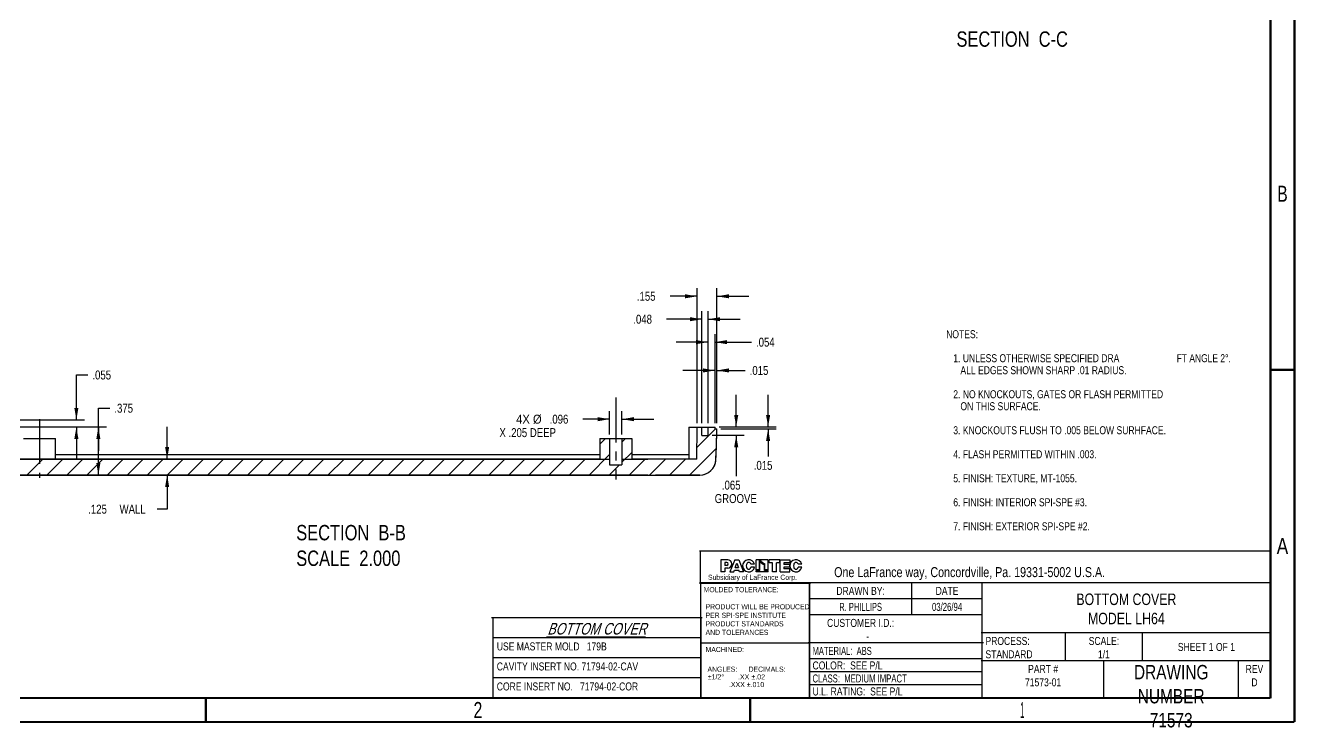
# Model space of a CAD drawing. Extents: x 0.7 to 34.8, y 0.4 to 22.5.
# Drawn here: x 14.93 to 34.77, y 0.41 to 11.38 of the extents above; entities that cross this region are included whole.
import ezdxf
from ezdxf.enums import TextEntityAlignment as Align

# ---------------------------------------------------------------- set-up
doc = ezdxf.new("R2010")
doc.units = 0
doc.header["$LTSCALE"] = 1.87
doc.header["$MEASUREMENT"] = 0
doc.linetypes.add('CENTER', pattern=[0.6, 0.375, -0.075, 0.075, -0.075])
doc.linetypes.add('PHANTOM', pattern=[0.8, 0.45, -0.05, 0.1, -0.05, 0.1, -0.05])
doc.layers.get('0').update_dxf_attribs({"linetype": 'CONTINUOUS'})
for name, color, linetype in [('5_ALL_CURVES', 7, 'CONTINUOUS'), ('8_ALL_NOTES_BALLOONS_SYMBOLS_GT', 7, 'CONTINUOUS'), ('DEFAULT_1', 7, 'CENTER'), ('DIMS-ALL', 7, 'CONTINUOUS')]:
    doc.layers.add(name, color=color, linetype=linetype)
doc.styles.get("Standard").update_dxf_attribs({"font": 'txt', "width": 0.8})
doc.styles.add('TEXTSTYLE_1', font='txt', dxfattribs={"width": 0.8})
doc.dimstyles.new('DIMSTYLE_5', dxfattribs={"dimtxt": 0.14, "dimasz": 0.1875, "dimexe": 0.18, "dimexo": 0.0625, "dimgap": 0.09, "dimtad": 0, "dimtih": 1, "dimtoh": 1, "dimdec": 3, "dimlfac": 0.5, "dimzin": 4, "dimtxsty": 'STANDARD', "dimblk": '_ARROW_FILLED', "dimblk1": '_ARROW_FILLED', "dimblk2": '_ARROW_FILLED', "dimcen": 0.09, "dimazin": 3, "dimtfac": 1, "dimtdec": 3, "dimtofl": 0, "dimtmove": 0, "dimatfit": 3, "dimtolj": 1, "dimtzin": 4})

# ---------------------------------------------------------------- blocks, each defined once
blk = doc.blocks.new('_ARROW_FILLED')
at = {"color": 0, "linetype": 'BYBLOCK'}
blk.add_solid([(0, 0), (-1, 0.17), (-1, -0.17)], dxfattribs=at)
blk = doc.blocks.new('*D62')
at = {"layer": 'DIMS-ALL', "color": 2, "linetype": 'CONTINUOUS'}
for p, q in [((16.073, 4.732), (16.073, 5.4)), ((16.073, 5.4), (16.253, 5.4)), ((14.595, 5.107), (16.198, 5.107)), ((16.073, 5.107), (16.073, 4.732)), ((16.073, 4.357), (16.073, 4.732)), ((13.902, 4.357), (16.198, 4.357))]:
    blk.add_line(p, q, dxfattribs=at)
at = {"layer": 'DIMS-ALL', "color": 2, "linetype": 'CONTINUOUS', "xscale": 0.1875, "yscale": 0.1875, "zscale": 0.1875}
for p, rotation in [((16.073, 5.107), 90), ((16.073, 4.357), 270)]:
    blk.add_blockref('_ARROW_FILLED', p, dxfattribs=dict(at, rotation=rotation))
at = {"layer": 'DIMS-ALL', "color": 2, "linetype": 'CONTINUOUS', "width": 0.8}
blk.add_text('.375', height=0.14, dxfattribs=at).set_placement((16.323, 5.33))
blk = doc.blocks.new('*D63')
at = {"layer": 'DIMS-ALL', "color": 2, "linetype": 'CONTINUOUS'}
for p, q in [((15.73, 5.217), (15.73, 5.919)), ((15.73, 5.919), (15.91, 5.919)), ((14.495, 5.217), (15.855, 5.217)), ((14.595, 5.107), (15.855, 5.107)), ((15.73, 5.107), (15.73, 4.607))]:
    blk.add_line(p, q, dxfattribs=at)
at = {"layer": 'DIMS-ALL', "color": 2, "linetype": 'CONTINUOUS', "xscale": 0.1875, "yscale": 0.1875, "zscale": 0.1875}
for p, rotation in [((15.73, 5.217), 270), ((15.73, 5.107), 90)]:
    blk.add_blockref('_ARROW_FILLED', p, dxfattribs=dict(at, rotation=rotation))
at = {"layer": 'DIMS-ALL', "color": 2, "linetype": 'CONTINUOUS', "width": 0.8}
blk.add_text('.055', height=0.14, dxfattribs=at).set_placement((15.98, 5.849))
blk = doc.blocks.new('*D64')
at = {"layer": 'DIMS-ALL', "color": 2, "linetype": 'CONTINUOUS'}
for p, q in [((25.702, 5.99), (25.202, 5.99)), ((25.702, 5.169), (25.702, 6.115)), ((25.732, 5.169), (25.732, 6.115)), ((25.732, 5.99), (26.173, 5.99))]:
    blk.add_line(p, q, dxfattribs=at)
at = {"layer": 'DIMS-ALL', "color": 2, "linetype": 'CONTINUOUS', "xscale": 0.1875, "yscale": 0.1875, "zscale": 0.1875}
blk.add_blockref('_ARROW_FILLED', (25.702, 5.99), dxfattribs=at)
at = {"layer": 'DIMS-ALL', "color": 2, "linetype": 'CONTINUOUS', "xscale": 0.1875, "yscale": 0.1875, "zscale": 0.1875, "rotation": 180}
blk.add_blockref('_ARROW_FILLED', (25.732, 5.99), dxfattribs=at)
at = {"layer": 'DIMS-ALL', "color": 2, "linetype": 'CONTINUOUS', "width": 0.8}
blk.add_text('.015', height=0.14, dxfattribs=at).set_placement((26.243, 5.92))
blk = doc.blocks.new('*D65')
at = {"layer": 'DIMS-ALL', "color": 2, "linetype": 'CONTINUOUS'}
for p, q in [((25.594, 5.169), (25.594, 6.557)), ((25.702, 5.169), (25.702, 6.557)), ((25.594, 6.432), (25.094, 6.432)), ((25.702, 6.432), (26.272, 6.432))]:
    blk.add_line(p, q, dxfattribs=at)
at = {"layer": 'DIMS-ALL', "color": 2, "linetype": 'CONTINUOUS', "xscale": 0.1875, "yscale": 0.1875, "zscale": 0.1875}
blk.add_blockref('_ARROW_FILLED', (25.594, 6.432), dxfattribs=at)
at = {"layer": 'DIMS-ALL', "color": 2, "linetype": 'CONTINUOUS', "xscale": 0.1875, "yscale": 0.1875, "zscale": 0.1875, "rotation": 180}
blk.add_blockref('_ARROW_FILLED', (25.702, 6.432), dxfattribs=at)
at = {"layer": 'DIMS-ALL', "color": 2, "linetype": 'CONTINUOUS', "width": 0.8}
blk.add_text('.054', height=0.14, dxfattribs=at).set_placement((26.342, 6.362))
blk = doc.blocks.new('*D66')
at = {"layer": 'DIMS-ALL', "color": 2, "linetype": 'CONTINUOUS'}
for p, q in [((25.498, 6.79), (24.944, 6.79)), ((25.498, 5.169), (25.498, 6.915)), ((25.594, 5.169), (25.594, 6.915)), ((25.594, 6.79), (26.094, 6.79))]:
    blk.add_line(p, q, dxfattribs=at)
at = {"layer": 'DIMS-ALL', "color": 2, "linetype": 'CONTINUOUS', "xscale": 0.1875, "yscale": 0.1875, "zscale": 0.1875}
blk.add_blockref('_ARROW_FILLED', (25.498, 6.79), dxfattribs=at)
at = {"layer": 'DIMS-ALL', "color": 2, "linetype": 'CONTINUOUS', "xscale": 0.1875, "yscale": 0.1875, "zscale": 0.1875, "rotation": 180}
blk.add_blockref('_ARROW_FILLED', (25.594, 6.79), dxfattribs=at)
at = {"layer": 'DIMS-ALL', "color": 2, "linetype": 'CONTINUOUS', "width": 0.8}
blk.add_text('.048', height=0.14, dxfattribs=at).set_placement((24.426, 6.72))
blk = doc.blocks.new('*D67')
at = {"layer": 'DIMS-ALL', "color": 2, "linetype": 'CONTINUOUS'}
for p, q in [((25.422, 7.148), (25, 7.148)), ((25.422, 5.169), (25.422, 7.273)), ((25.732, 5.169), (25.732, 7.273)), ((25.732, 7.148), (26.232, 7.148))]:
    blk.add_line(p, q, dxfattribs=at)
at = {"layer": 'DIMS-ALL', "color": 2, "linetype": 'CONTINUOUS', "xscale": 0.1875, "yscale": 0.1875, "zscale": 0.1875}
blk.add_blockref('_ARROW_FILLED', (25.422, 7.148), dxfattribs=at)
at = {"layer": 'DIMS-ALL', "color": 2, "linetype": 'CONTINUOUS', "xscale": 0.1875, "yscale": 0.1875, "zscale": 0.1875, "rotation": 180}
blk.add_blockref('_ARROW_FILLED', (25.732, 7.148), dxfattribs=at)
at = {"layer": 'DIMS-ALL', "color": 2, "linetype": 'CONTINUOUS', "width": 0.8}
blk.add_text('.155', height=0.14, dxfattribs=at).set_placement((24.482, 7.078))
blk = doc.blocks.new('*D68')
at = {"layer": 'DIMS-ALL', "color": 2, "linetype": 'CONTINUOUS'}
for p, q in [((17.147, 4.607), (17.147, 5.107)), ((19.59, 4.607), (17.022, 4.607)), ((13.902, 4.357), (17.272, 4.357)), ((17.147, 4.357), (17.147, 3.824)), ((17.147, 3.824), (16.993, 3.824))]:
    blk.add_line(p, q, dxfattribs=at)
at = {"layer": 'DIMS-ALL', "color": 2, "linetype": 'CONTINUOUS', "xscale": 0.1875, "yscale": 0.1875, "zscale": 0.1875}
for p, rotation in [((17.147, 4.607), 270), ((17.147, 4.357), 90)]:
    blk.add_blockref('_ARROW_FILLED', p, dxfattribs=dict(at, rotation=rotation))
at = {"layer": 'DIMS-ALL', "color": 2, "linetype": 'CONTINUOUS', "width": 0.8}
for s, p in [('.125', (15.915, 3.754)), (' WALL', (16.363, 3.754))]:
    blk.add_text(s, height=0.14, dxfattribs=at).set_placement(p)
blk = doc.blocks.new('*D69')
at = {"layer": 'DIMS-ALL', "color": 2, "linetype": 'CONTINUOUS'}
for p, q in [((26.531, 5.107), (26.531, 5.607)), ((25.765, 5.107), (26.656, 5.107)), ((25.794, 5.077), (26.656, 5.077)), ((26.531, 5.077), (26.531, 4.648))]:
    blk.add_line(p, q, dxfattribs=at)
at = {"layer": 'DIMS-ALL', "color": 2, "linetype": 'CONTINUOUS', "xscale": 0.1875, "yscale": 0.1875, "zscale": 0.1875}
for p, rotation in [((26.531, 5.107), 270), ((26.531, 5.077), 90)]:
    blk.add_blockref('_ARROW_FILLED', p, dxfattribs=dict(at, rotation=rotation))
at = {"layer": 'DIMS-ALL', "color": 2, "linetype": 'CONTINUOUS', "width": 0.8}
blk.add_text('.015', height=0.14, dxfattribs=at).set_placement((26.307, 4.438))
blk = doc.blocks.new('*D70')
at = {"layer": 'DIMS-ALL', "color": 2, "linetype": 'CONTINUOUS'}
for p, q in [((26.033, 5.107), (26.033, 5.607)), ((25.657, 4.977), (26.158, 4.977)), ((25.765, 5.107), (26.158, 5.107)), ((26.033, 4.977), (26.033, 4.339))]:
    blk.add_line(p, q, dxfattribs=at)
at = {"layer": 'DIMS-ALL', "color": 2, "linetype": 'CONTINUOUS', "xscale": 0.1875, "yscale": 0.1875, "zscale": 0.1875}
for p, rotation in [((26.033, 5.107), 270), ((26.033, 4.977), 90)]:
    blk.add_blockref('_ARROW_FILLED', p, dxfattribs=dict(at, rotation=rotation))
at = {"layer": 'DIMS-ALL', "color": 2, "linetype": 'CONTINUOUS', "width": 0.8}
for s, p in [('.065', (25.809, 4.129)), ('GROOVE', (25.697, 3.919))]:
    blk.add_text(s, height=0.14, dxfattribs=at).set_placement(p)
blk = doc.blocks.new('*D71')
at = {"layer": 'DIMS-ALL', "color": 2, "linetype": 'CONTINUOUS'}
for p, q in [((24.057, 5.229), (23.638, 5.229)), ((24.057, 4.989), (24.057, 5.354)), ((24.249, 4.989), (24.249, 5.354)), ((24.249, 5.229), (24.749, 5.229))]:
    blk.add_line(p, q, dxfattribs=at)
at = {"layer": 'DIMS-ALL', "color": 2, "linetype": 'CONTINUOUS', "xscale": 0.1875, "yscale": 0.1875, "zscale": 0.1875}
blk.add_blockref('_ARROW_FILLED', (24.057, 5.229), dxfattribs=at)
at = {"layer": 'DIMS-ALL', "color": 2, "linetype": 'CONTINUOUS', "xscale": 0.1875, "yscale": 0.1875, "zscale": 0.1875, "rotation": 180}
blk.add_blockref('_ARROW_FILLED', (24.249, 5.229), dxfattribs=at)
at = {"layer": 'DIMS-ALL', "color": 2, "linetype": 'CONTINUOUS'}
for s, width, p in [('4X %%c', 0.933333, (22.597, 5.159)), ('.096', 0.8, (23.12, 5.159)), ('X .205 DEEP', 0.8, (22.336, 4.949))]:
    blk.add_text(s, height=0.14, dxfattribs=dict(at, width=width)).set_placement(p)

msp = doc.modelspace()

# ---------------------------------------------------------------- linework, layer by layer
at = {"color": 7, "linetype": 'CONTINUOUS'}
for p, q in [((25.292, 5.1065), (25.702, 5.1065)), ((25.292, 5.1065), (25.292, 4.6065)), ((25.4176, 4.6065), (25.422, 5.1065)), ((25.498, 4.9765), (25.498, 5.1065)), ((25.498, 4.9765), (25.594, 4.9765)), ((25.594, 4.9765), (25.594, 5.1065)), ((25.702, 5.0765), (25.702, 5.1065)), ((25.702, 5.0765), (25.7315, 5.0765)), ((14.9025, 4.9265), (15.4025, 4.9265)), ((15.4025, 4.6065), (15.4025, 4.9265)), ((23.9025, 4.9265), (24.4025, 4.9265)), ((23.9025, 4.9265), (23.9025, 4.6065)), ((24.0565, 4.9265), (24.0565, 4.5165)), ((24.2485, 4.9265), (24.2485, 4.5165)), ((24.4025, 4.9265), (24.4025, 4.6065)), ((23.9025, 4.6065), (14.532, 4.6065)), ((15.4025, 4.6765), (23.9025, 4.6765)), ((24.4025, 4.6765), (25.292, 4.6765)), ((25.4176, 4.6065), (24.4025, 4.6065)), ((24.0565, 4.5165), (24.2485, 4.5165)), ((13.839, 4.3565), (25.465, 4.3565)), ((34.3925, 3.1657), (25.4575, 3.1657)), ((25.475, 2.672), (25.475, 3.1657)), ((34.375, 2.672), (34.375, 3.1657)), ((25.4574, 2.669), (27.1924, 2.669)), ((34.3925, 2.672), (25.4575, 2.672)), ((25.4749, 2.669), (25.4749, 0.8753)), ((29.8927, 2.6724), (27.1577, 2.6724)), ((27.1749, 2.669), (27.1749, 0.8753)), ((27.1752, 1.7349), (27.1752, 2.6724)), ((28.7752, 2.1724), (28.7752, 2.6724)), ((34.3925, 2.672), (29.8575, 2.672)), ((29.875, 1.8908), (29.875, 2.672)), ((29.8752, 1.7349), (29.8752, 2.6724)), ((34.375, 1.8908), (34.375, 2.672)), ((29.8752, 2.4224), (27.1752, 2.4224)), ((22.2144, 2.1332), (25.4994, 2.1332)), ((22.2319, 2.1332), (22.2319, 0.8832)), ((25.4819, 2.1332), (25.4819, 0.8832)), ((29.8752, 2.1724), (27.1752, 2.1724)), ((22.2319, 1.8207), (25.4819, 1.8207)), ((34.3925, 1.8908), (29.8575, 1.8908)), ((34.3925, 1.8906), (29.8575, 1.8906)), ((29.875, 1.4531), (29.875, 1.8906)), ((31.175, 1.4531), (31.175, 1.8906)), ((32.375, 1.4531), (32.375, 1.8906)), ((34.375, 1.4531), (34.375, 1.8906)), ((25.4749, 1.7346), (27.1749, 1.7346)), ((29.8924, 1.7346), (27.1574, 1.7346)), ((29.8927, 1.7349), (27.1577, 1.7349)), ((27.1749, 0.8753), (27.1749, 1.7346)), ((29.8749, 0.8753), (29.8749, 1.7346)), ((22.2319, 1.5082), (25.4819, 1.5082)), ((29.8749, 1.4846), (27.1749, 1.4846)), ((34.3925, 1.4531), (29.8575, 1.4531)), ((34.3925, 1.4531), (29.8575, 1.4531)), ((29.875, 0.875), (29.875, 1.4531)), ((31.775, 0.875), (31.775, 1.4531)), ((33.875, 0.875), (33.875, 1.4531)), ((34.375, 0.875), (34.375, 1.4531)), ((22.2319, 1.1957), (25.4819, 1.1957)), ((29.8749, 1.2815), (27.1749, 1.2815)), ((29.8749, 1.0784), (27.1749, 1.0784)), ((22.2144, 0.8832), (25.4994, 0.8832)), ((25.4574, 0.8753), (27.1924, 0.8753)), ((29.8924, 0.8753), (27.1574, 0.8753)), ((34.3925, 0.875), (29.8575, 0.875))]:
    msp.add_line(p, q, dxfattribs=at)
at = {"color": 2, "linetype": 'CONTINUOUS'}
for p, q in [((25.4192, 4.7853), (25.7104, 5.0765)), ((25.422, 5.1017), (25.4268, 5.1065)), ((23.9025, 4.8367), (23.9923, 4.9265)), ((24.2485, 4.8691), (24.3059, 4.9265)), ((25.3041, 4.3565), (25.7227, 4.7752)), ((14.9544, 4.3565), (15.2044, 4.6065)), ((15.2681, 4.3565), (15.5181, 4.6065)), ((15.5817, 4.3565), (15.8317, 4.6065)), ((15.8953, 4.3565), (16.1453, 4.6065)), ((16.2089, 4.3565), (16.4589, 4.6065)), ((16.5226, 4.3565), (16.7726, 4.6065)), ((16.8362, 4.3565), (17.0862, 4.6065)), ((17.1498, 4.3565), (17.3998, 4.6065)), ((17.4634, 4.3565), (17.7134, 4.6065)), ((17.7771, 4.3565), (18.0271, 4.6065)), ((18.0907, 4.3565), (18.3407, 4.6065)), ((18.4043, 4.3565), (18.6543, 4.6065)), ((18.7179, 4.3565), (18.9679, 4.6065)), ((19.0316, 4.3565), (19.2816, 4.6065)), ((19.3452, 4.3565), (19.5952, 4.6065)), ((19.6588, 4.3565), (19.9088, 4.6065)), ((19.9724, 4.3565), (20.2224, 4.6065)), ((20.2861, 4.3565), (20.5361, 4.6065)), ((20.5997, 4.3565), (20.8497, 4.6065)), ((20.9133, 4.3565), (21.1633, 4.6065)), ((21.2269, 4.3565), (21.4769, 4.6065)), ((21.5406, 4.3565), (21.7906, 4.6065)), ((21.8542, 4.3565), (22.1042, 4.6065)), ((22.1678, 4.3565), (22.4178, 4.6065)), ((22.4814, 4.3565), (22.7314, 4.6065)), ((22.7951, 4.3565), (23.0451, 4.6065)), ((23.1087, 4.3565), (23.3587, 4.6065)), ((23.4223, 4.3565), (23.6723, 4.6065)), ((23.7359, 4.3565), (24.0565, 4.6771)), ((24.2485, 4.5555), (24.4025, 4.7095)), ((24.3632, 4.3565), (24.6132, 4.6065)), ((24.6768, 4.3565), (24.9268, 4.6065)), ((24.9904, 4.3565), (25.2404, 4.6065)), ((24.0496, 4.3565), (24.2096, 4.5165)), ((25.9002, 3.0332), (25.794, 3.0332)), ((25.794, 3.0332), (25.794, 2.8432)), ((25.885, 2.9914), (25.8548, 2.9914)), ((25.8548, 2.9914), (25.8548, 2.9455)), ((26.0097, 3.0332), (25.9346, 2.8432)), ((26.0097, 3.0332), (26.073, 3.0332)), ((26.0164, 2.9114), (26.0413, 2.9814)), ((26.0413, 2.9814), (26.0663, 2.9114)), ((26.073, 3.0332), (26.1481, 2.8432)), ((26.3963, 3.0332), (26.3431, 3.0332)), ((26.3431, 2.8736), (26.3431, 3.0332)), ((26.3963, 2.8736), (26.3963, 3.0332)), ((26.5331, 3.0332), (26.4039, 3.0332)), ((26.4039, 2.866), (26.4039, 3.0101)), ((26.5331, 2.8736), (26.5331, 3.0332)), ((26.7127, 3.0332), (26.5483, 3.0332)), ((26.5483, 2.9857), (26.5483, 3.0332)), ((26.6013, 2.9857), (26.5483, 2.9857)), ((26.6013, 2.8432), (26.6013, 2.9857)), ((26.7127, 2.9857), (26.6598, 2.9857)), ((26.6598, 2.8432), (26.6598, 2.9857)), ((26.7127, 2.9857), (26.7127, 3.0332)), ((26.7206, 3.0332), (26.8702, 3.0332)), ((26.7206, 2.8432), (26.7206, 3.0332)), ((26.8702, 2.9857), (26.779, 2.9857)), ((26.779, 2.9857), (26.779, 2.9591)), ((26.8702, 3.0332), (26.8702, 2.9857)), ((25.8548, 2.8432), (25.794, 2.8432)), ((25.885, 2.9455), (25.8548, 2.9455)), ((25.9002, 2.9037), (25.8548, 2.9037)), ((25.8548, 2.9037), (25.8548, 2.8432)), ((25.9346, 2.8432), (25.9958, 2.8432)), ((25.9958, 2.8432), (26.0082, 2.8694)), ((26.0082, 2.8694), (26.0745, 2.8694)), ((26.0164, 2.9114), (26.0663, 2.9114)), ((26.0868, 2.8432), (26.0745, 2.8694)), ((26.1481, 2.8432), (26.0868, 2.8432)), ((26.3195, 2.9627), (26.2606, 2.9627)), ((26.3203, 2.9172), (26.2609, 2.9172)), ((26.3963, 2.8736), (26.3431, 2.8736)), ((26.4039, 2.866), (26.3431, 2.866)), ((26.3431, 2.8432), (26.3431, 2.866)), ((26.5331, 2.8432), (26.3431, 2.8432)), ((26.4723, 2.866), (26.4723, 2.9572)), ((26.5331, 2.866), (26.4723, 2.866)), ((26.4799, 2.8736), (26.4799, 2.9686)), ((26.5331, 2.8736), (26.4799, 2.8736)), ((26.5331, 2.8432), (26.5331, 2.866)), ((26.6598, 2.8432), (26.6013, 2.8432)), ((26.7206, 2.8432), (26.8702, 2.8432)), ((26.8626, 2.9591), (26.779, 2.9591)), ((26.8626, 2.9173), (26.779, 2.9173)), ((26.779, 2.9173), (26.779, 2.8907)), ((26.8702, 2.8907), (26.779, 2.8907)), ((26.8626, 2.9591), (26.8626, 2.9173)), ((26.8702, 2.8432), (26.8702, 2.8907)), ((27.057, 2.9627), (26.9981, 2.9627)), ((27.0579, 2.9172), (26.9985, 2.9172))]:
    msp.add_line(p, q, dxfattribs=at)
at = {"color": 7, "linetype": 'PHANTOM', "const_width": 0.035}
for points in [[(34.75, 0.5), (34.75, 22.5)], [(0.75, 0.5), (34.75, 0.5)]]:
    msp.add_lwpolyline(points, dxfattribs=at)
at = {"color": 7, "linetype": 'CONTINUOUS', "const_width": 0.035}
for points in [[(34.375, 0.875), (34.375, 22.125)], [(34.375, 6), (34.75, 6)], [(1.125, 0.875), (34.375, 0.875)], [(17.75, 0.5), (17.75, 0.875)], [(26.25, 0.5), (26.25, 0.875)]]:
    msp.add_lwpolyline(points, dxfattribs=at)
at = {"color": 7, "linetype": 'CONTINUOUS'}
for centre, radius, start, end in [((10.7341, 5.3565), 15, 357.0854, 358.93042), ((25.465, 4.6065), 0.25, 270, 357.0854)]:
    msp.add_arc(centre, radius, start, end, dxfattribs=at)
at = {"color": 2, "linetype": 'CONTINUOUS'}
for centre, radius, start, end in [((25.885, 2.9684), 0.023, 270, 90), ((25.9002, 2.9684), 0.0648, 270, 90), ((26.2277, 2.9382), 0.095, 14.94509, 347.22915), ((26.2277, 2.9579), 0.0333, 8.2132, 177.84548), ((26.5345, 3.1098), 0.1514, 210.39679, 248.87435), ((26.5269, 3.0984), 0.1514, 215.67564, 248.87435), ((26.9652, 2.9382), 0.095, 14.94509, 347.22915), ((26.9652, 2.9579), 0.0333, 8.2132, 177.84548), ((26.2383, 2.9382), 0.0486, 154.38961, 205.61039), ((26.2277, 2.9184), 0.0332, 182.15452, 357.84555), ((26.9758, 2.9382), 0.0486, 154.38961, 205.61039), ((26.9652, 2.9184), 0.0332, 182.15452, 357.84555)]:
    msp.add_arc(centre, radius, start, end, dxfattribs=at)
at = {"layer": '5_ALL_CURVES', "color": 40, "linetype": 'CONTINUOUS'}
for p, q in [((14.652, 4.6065), (24.0565, 4.6065)), ((24.2485, 4.6065), (24.652, 4.6065)), ((24.6525, 4.3565), (14.6515, 4.3565)), ((25.465, 4.3565), (24.7725, 4.3565))]:
    msp.add_line(p, q, dxfattribs=at)
for centre, radius, start, end in [((10.7341, 5.3565), 15, 357.0854, 358.47193), ((25.465, 4.6065), 0.25, 335.78624, 357.0854), ((25.465, 4.6065), 0.25, 286.11303, 291.29916), ((25.465, 4.6065), 0.25, 302.32675, 308.33552), ((25.465, 4.6065), 0.25, 318.74988, 324.75865)]:
    msp.add_arc(centre, radius, start, end, dxfattribs=at)
at = {"layer": 'DEFAULT_1', "color": 2, "linetype": 'CENTER'}
for p, q in [((24.1525, 5.5654), (24.1525, 4.2845)), ((15.1525, 5.231), (15.1525, 4.3105))]:
    msp.add_line(p, q, dxfattribs=at)

# ---------------------------------------------------------------- texts
at = {"color": 2, "linetype": 'CONTINUOUS', "style": 'TEXTSTYLE_1'}
for s, height, width, p in [('B', 0.25, 0.733333, (34.5625, 8.625)), ('A', 0.25, 0.8, (34.5625, 3.125)), ('R. PHILLIPS', 0.125, 0.616667, (27.9752, 2.2349)), ('03/26/94', 0.125, 0.725, (29.3252, 2.2349)), ('2', 0.25, 0.733333, (22, 0.5625)), ('1', 0.25, 0.333333, (30.5, 0.5625))]:
    msp.add_text(s, height=height, dxfattribs=dict(at, width=width)).set_placement(p, align=Align.CENTER)
at = {"color": 2, "linetype": 'CONTINUOUS', "oblique": 0.00002, "width": 0.8}
msp.add_text('Subsidiary of LaFrance Corp.', height=0.08, dxfattribs=at).set_placement((25.592, 2.7196))
at = {"color": 2, "linetype": 'CONTINUOUS'}
for s, height, width, p in [('One LaFrance way, Concordville, Pa. 19331-5002 U.S.A.', 0.156, 0.8, (27.5624, 2.7624)), (' MACHINED:', 0.08, 0.8, (25.5249, 1.5921)), ('  ANGLES:      DECIMALS:', 0.08, 0.8, (25.5249, 1.2846)), ('  %%p1/2%%d       .XX %%p.02', 0.08, 0.827273, (25.5249, 1.1646)), ('             .XXX %%p.010', 0.08, 0.815942, (25.5249, 1.0446))]:
    msp.add_text(s, height=height, dxfattribs=dict(at, width=width)).set_placement(p)
at = {"color": 2, "linetype": 'CONTINUOUS', "width": 0.8}
for s, p in [('DRAWN BY:', (27.9752, 2.4849)), ('DATE', (29.3252, 2.4849))]:
    msp.add_text(s, height=0.125, dxfattribs=at).set_placement(p, align=Align.CENTER)
at = {"color": 2, "linetype": 'CONTINUOUS', "style": 'TEXTSTYLE_1', "oblique": 18, "width": 0.791667}
msp.add_text('%%uBOTTOM COVER', height=0.18, dxfattribs=at).set_placement((23.8569, 1.8658), align=Align.CENTER)
at = {"color": 2, "linetype": 'CONTINUOUS', "style": 'TEXTSTYLE_1'}
for s, width, p in [('MATERIAL:  ABS', 0.705952, (27.2249, 1.5471)), ('CLASS:  MEDIUM IMPACT', 0.719841, (27.2249, 1.1174))]:
    msp.add_text(s, height=0.125, dxfattribs=dict(at, width=width)).set_placement(p)
at = {"color": 2, "linetype": 'CONTINUOUS'}
for s, insert, char_height, width, attachment_point in [('MOLDED TOLERANCE:\\P \\P PRODUCT WILL BE PRODUCED\\P PER SPI-SPE INSTITUTE\\P PRODUCT STANDARDS\\P AND TOLERANCES', (25.5249, 2.6065), 0.08, 1.6, 1), ('CUSTOMER I.D.:\\P      -', (27.9752, 2.1099), 0.125, 1.4, 2), ('PROCESS:\\PSTANDARD', (29.925, 1.8281), 0.125, 0.8, 1), ('USE MASTER MOLD   179B', (22.2944, 1.7425), 0.125, 2.2, 1), ('SHEET 1 OF 1', (33.375, 1.7344), 0.125, 1.083333, 2), ('CAVITY INSERT NO. 71794-02-CAV', (22.2944, 1.43), 0.125, 3, 1), ('PART #\\P71573-01', (30.825, 1.3906), 0.125, 0.6, 2), ('DRAWING NUMBER\\P71573', (32.825, 1.3906), 0.225, 1.4, 2), ('CORE INSERT NO.   71794-02-COR', (22.2944, 1.1175), 0.125, 3, 1)]:
    msp.add_mtext(s, dxfattribs=dict(at, insert=insert, char_height=char_height, width=width, attachment_point=attachment_point))
at = {"color": 2, "linetype": 'CONTINUOUS', "style": 'TEXTSTYLE_1'}
for s, insert, char_height, width, attachment_point in [('BOTTOM COVER\\PMODEL LH64', (32.125, 2.5064), 0.18, 1.71, 2), ('SCALE:\\P1/1', (31.775, 1.8281), 0.125, 0.502083, 2), ('COLOR:  SEE P/L', (27.2249, 1.4456), 0.125, 1.35625, 1), ('REV\\PD', (34.125, 1.3906), 0.125, 0.2875, 2), ('U.L. RATING:  SEE P/L', (27.2249, 1.0393), 0.125, 1.73125, 1)]:
    msp.add_mtext(s, dxfattribs=dict(at, insert=insert, char_height=char_height, width=width, attachment_point=attachment_point))
at = {"layer": '8_ALL_NOTES_BALLOONS_SYMBOLS_GT', "color": 2, "linetype": 'CONTINUOUS'}
for s, width, p in [('NOTES:', 0.8, (29.311, 6.4937)), ('   1. UNLESS OTHERWISE SPECIFIED DRA', 0.8, (29.311, 6.1187)), ('FT ANGLE 2%%d.', 0.788889, (32.911, 6.1187)), ('      ALL EDGES SHOWN SHARP .01 RADIUS.', 0.8, (29.311, 5.9312)), ('   2. NO KNOCKOUTS, GATES OR FLASH PERMITTED', 0.8, (29.311, 5.5562)), ('      ON THIS SURFACE.', 0.8, (29.311, 5.3687)), ('   3. KNOCKOUTS FLUSH TO .005 BELOW SURHFACE.', 0.8, (29.311, 4.9937)), ('   4. FLASH PERMITTED WITHIN .003.', 0.8, (29.311, 4.6187)), ('   5. FINISH: TEXTURE, MT-1055.', 0.8, (29.311, 4.2437)), ('   6. FINISH: INTERIOR SPI-SPE #3.', 0.8, (29.311, 3.8687)), ('   7. FINISH: EXTERIOR SPI-SPE #2.', 0.8, (29.311, 3.4937))]:
    msp.add_text(s, height=0.125, dxfattribs=dict(at, width=width)).set_placement(p)
at = {"layer": '8_ALL_NOTES_BALLOONS_SYMBOLS_GT', "color": 2, "linetype": 'CONTINUOUS', "char_height": 0.24, "attachment_point": 1, "style": 'TEXTSTYLE_1'}
for s, insert, width in [('SECTION  C-C', (29.4721, 11.2849), 2.032), ('SECTION  B-B\\PSCALE  2.000', (19.1629, 3.577), 2.052)]:
    msp.add_mtext(s, dxfattribs=dict(at, insert=insert, width=width))

# ---------------------------------------------------------------- dimensions: what is measured, and where the dimension line sits
at = {"layer": 'DIMS-ALL', "color": 2, "linetype": 'CONTINUOUS'}
for base, p1, p2, angle, picture, middle in [((25.422, 7.148), (25.732, 5.169), (25.422, 5.169), 180, '*D67', (24.7063, 7.148)), ((15.7302, 5.2165), (14.5945, 5.1065), (14.4945, 5.2165), 90, '*D63', (16.2042, 5.9186)), ((26.5311, 5.1065), (25.794, 5.0765), (25.7645, 5.1065), 90, '*D69', (26.5311, 4.5082)), ((16.0734, 5.1065), (13.9015, 4.3565), (14.5945, 5.1065), 90, '*D62', (16.5474, 5.3999))]:
    dim = msp.add_linear_dim(base=base, p1=p1, p2=p2, angle=angle, dimstyle='DIMSTYLE_5', dxfattribs=at)
    dim.commit()
    dim.dimension.update_dxf_attribs({"geometry": picture, "text_midpoint": middle, "dimtype": 160})
for base, p1, p2, picture, middle in [((25.594, 6.79), (25.498, 5.169), (25.594, 5.169), '*D66', (24.6502, 6.79)), ((25.702, 6.4319), (25.594, 5.169), (25.702, 5.169), '*D65', (26.5655, 6.4319)), ((25.732, 5.9896), (25.702, 5.169), (25.732, 5.169), '*D64', (26.4672, 5.9896))]:
    dim = msp.add_linear_dim(base=base, p1=p1, p2=p2, dimstyle='DIMSTYLE_5', dxfattribs=at)
    dim.commit()
    dim.dimension.update_dxf_attribs({"geometry": picture, "text_midpoint": middle, "dimtype": 160})
for base, p1, p2, angle, text, picture, middle in [((26.0326, 4.9765), (25.7645, 5.1065), (25.6565, 4.9765), 270, '<>\\PGROOVE', '*D70', (26.0326, 4.0943)), ((24.0565, 5.2286), (24.2485, 4.989), (24.0565, 4.989), 180, '4X %%c<>\\PX .205 DEEP', '*D71', (22.952, 5.1236)), ((17.1469, 4.3565), (19.5895, 4.6065), (13.9015, 4.3565), 270, '<> WALL', '*D68', (16.4194, 3.8241))]:
    dim = msp.add_linear_dim(base=base, p1=p1, p2=p2, angle=angle, text=text, dimstyle='DIMSTYLE_5', dxfattribs=at)
    dim.commit()
    dim.dimension.update_dxf_attribs({"geometry": picture, "text_midpoint": middle, "dimtype": 160})

doc.saveas('drawing.dxf')
